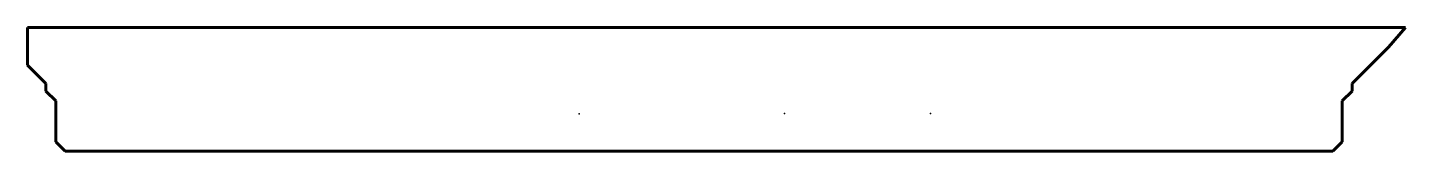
# Model space of a CAD drawing. Header units: millimetres. Extents: x -122 to 1983, y 36 to 225.
import ezdxf

# ---------------------------------------------------------------- set-up
doc = ezdxf.new("R2010")
doc.units = ezdxf.units.MM
for name, pattern in [('K5LT32768', [0]), ('K5LT32769', [0]), ('K5LT32770', [0])]:
    doc.linetypes.add(name, pattern=pattern)
doc.layers.add('Системный слой', color=7, linetype='Continuous')

msp = doc.modelspace()

# ---------------------------------------------------------------- linework, layer by layer
at = {"color": 7, "linetype": 'K5LT32769', "lineweight": 60}
for p, q in [((-121.9, 167.7), (-121.9, 225.2)), ((-93.9, 139.7), (-121.9, 167.7)), ((-93.9, 128.2), (-93.9, 139.7)), ((-78.9, 113.2), (-93.9, 128.2)), ((-78.9, 50.6), (-78.9, 113.2))]:
    msp.add_line(p, q, dxfattribs=at)
at = {"color": 5, "linetype": 'K5LT32768', "lineweight": 60, "true_color": 0x0000ff}
for p, q in [((1956.6, 195.2), (1982.6, 225.2)), ((1901.1, 139.7), (1956.6, 195.2)), ((1886.1, 113.2), (1901.1, 128.2)), ((1901.1, 128.2), (1901.1, 139.7)), ((1886.1, 50.6), (1886.1, 113.2))]:
    msp.add_line(p, q, dxfattribs=at)
at = {"layer": 'Системный слой', "color": 3, "linetype": 'K5LT32770', "lineweight": 60, "true_color": 0x00ff00}
for p, q in [((-121.9, 225.2), (1982.6, 225.2)), ((-64.5, 36.2), (1871.7, 36.2))]:
    msp.add_line(p, q, dxfattribs=at)
at = {"layer": 'Системный слой', "color": 7, "linetype": 'K5LT32769', "lineweight": 60}
msp.add_line((-78.9, 50.6), (-64.5, 36.2), dxfattribs=at)
at = {"layer": 'Системный слой', "color": 5, "linetype": 'K5LT32768', "lineweight": 60, "true_color": 0x0000ff}
msp.add_line((1871.7, 36.2), (1886.1, 50.6), dxfattribs=at)
at = {"layer": 'Системный слой'}
for p in [(720.7, 93.7), (1034.1, 94.2), (1257.1, 94.2)]:
    msp.add_point(p, dxfattribs=at)

doc.saveas('drawing.dxf')
